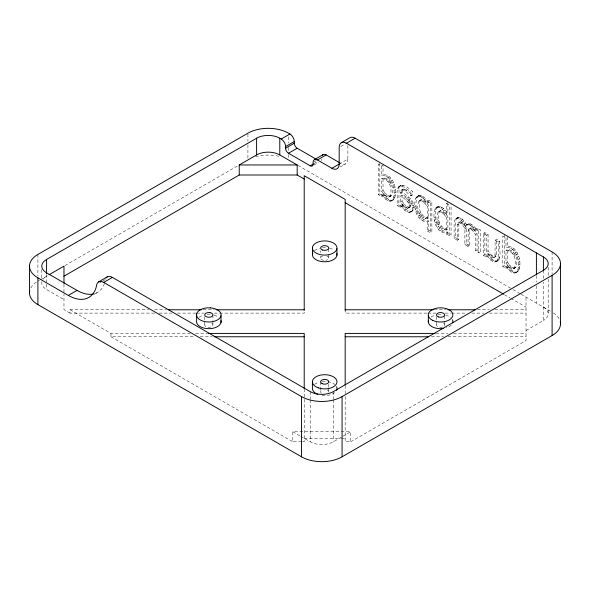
<?xml version="1.0" encoding="UTF-8"?>
<svg xmlns="http://www.w3.org/2000/svg" width="590" height="590" viewBox="0 0 590 590"><rect width="100%" height="100%" fill="white"/><g stroke="black" fill="none" stroke-linecap="round" stroke-linejoin="round"><path stroke-width="0.44" stroke-dasharray="2.95 2.21" d="M469.493 245.624L466.307 243.781L466.373 227.541L462.951 223.035L460.229 221.663L459.263 222.26L458.843 224.023L458.74 239.415L457.287 240.248L457.287 227.593L457.818 223.094L458.784 222.496L460.48 223.108L462.59 225.019L464.927 228.374L464.854 244.614L468.047 246.458L469.493 245.624L469.493 232.969L470.024 228.47L470.99 227.873L472.686 228.478L474.854 230.476L477.059 233.655L477.059 249.99L480.253 251.834L480.253 229.953L477.059 228.109L475.614 228.942L475.614 231.376L477.059 230.535L477.059 228.109M480.253 251.834L478.8 252.668L475.614 250.824L475.614 234.488L472.295 230.115L469.537 228.706L468.571 229.311L468.15 231.073L468.047 246.458M488.055 253.906L488.055 256.34L486.61 257.174L483.417 255.33L483.417 233.448L486.61 235.292L486.61 251.628L489.036 254.91L491.529 257.115L493.454 257.837L494.516 257.211L495.017 255.492L495.121 240.211L496.574 239.37L499.76 241.214C497.879 247.188 503.358 257.631 496.603 261.591C492.149 263.162 488.697 257.83 486.61 254.747L488.055 253.906C490.143 256.989 493.594 262.321 498.049 260.758M493.454 257.837L495.961 256.377L496.463 254.659L496.574 239.37M381.575 194.302C397.918 217.356 398.589 174.234 381.575 175.532L381.575 166.048L378.382 164.212L378.382 194.693L381.575 196.536L383.021 195.696L383.021 193.461L381.575 194.302L381.575 196.536M383.021 193.461C399.371 216.523 400.042 173.394 383.021 174.699L381.575 175.532M505.984 266.127C522.327 289.181 523.005 246.06 505.984 247.357L505.984 237.881L502.791 236.037L502.791 266.518L505.984 268.362L507.43 267.521L507.43 265.294L505.984 266.127L505.984 268.362M507.43 265.294C523.78 288.348 524.451 245.219 507.43 246.524L505.984 247.357M496.603 261.591L498.203 258.236L498.314 242.048L495.121 240.211M400.625 205.202L404.57 210.143L406.783 211.699L409.003 212.466L410.854 212.105L412.078 210.586C414.379 202.606 406.613 196.662 400.625 193.137L400.964 190.541L401.915 189.862C406.414 189.102 408.686 197.414 412.44 195.01L412.44 191.271C409.091 188.756 405.463 184.906 400.957 185.267C393.412 188.689 399.482 199.686 397.454 205.704L400.625 207.532L402.07 206.699L402.07 204.369L400.625 205.202L400.625 207.532M400.957 185.267L399.408 186.706L399.024 188.07L398.899 204.863L402.07 206.699M408.324 208.241L409.018 207.444C410.308 201.942 404.364 198.69 400.625 196.072L402.07 195.238C405.817 197.856 411.754 201.109 410.463 206.611L408.324 208.241L407.196 208.307L402.918 205.32L400.625 202.149L400.625 196.072M410.854 212.105L413.524 209.752C415.832 201.765 408.066 195.821 402.07 192.296L402.41 189.7L403.361 189.029L404.858 189.294L409.268 192.075L412.44 195.01M436.585 207.474C441.055 206.47 444.255 211.25 446.431 214.391L447.884 213.551C430.707 189.611 428.48 233.81 446.431 232.962L447.884 232.128L448.083 233.264L451.07 234.982L451.07 204.501M438.031 206.64C431.312 214.303 436.799 231.627 447.884 232.128M428.672 202.466C411.466 178.593 409.327 222.408 427.226 221.796L428.672 220.955L428.672 230.13L431.865 231.966L431.865 202.016L428.672 200.172L427.226 201.006L427.226 203.299L428.672 202.466L428.672 200.172M418.797 195.533C412.1 203.255 417.691 220.284 428.672 220.955M438.053 212.186C435.14 218.816 437.972 229.68 446.431 230.019L447.884 229.186L447.884 216.648L445.465 213.469L442.825 211.242L440.848 210.608L438.053 212.186L440.848 210.608M418.848 201.138C415.979 207.739 418.856 218.425 427.226 218.794L428.672 217.961L428.672 205.563L426.275 202.385L423.657 200.172L421.651 199.531L418.848 201.138L421.651 199.531M389.304 196.949L389.916 196.404C392.844 189.781 389.953 179.058 381.575 178.586L381.575 191.204L383.965 194.361L386.494 196.477L388.53 197.141L391.369 195.57C394.29 188.947 391.399 178.217 383.021 177.752L381.575 178.586M513.713 268.774L514.332 268.236C517.253 261.613 514.362 250.883 505.984 250.418L505.984 263.029L508.374 266.186L510.903 268.303L512.939 268.966L515.778 267.395C518.699 260.773 515.815 250.042 507.43 249.577L505.984 250.418M455.694 218.698C460.318 217.172 463.57 222.88 465.466 226.258L466.919 225.424C465.082 221.633 460.399 214.915 455.694 218.698L454.514 220.505L454.101 224.008L454.101 238.404L457.287 240.248M457.147 217.865L455.967 219.672L455.546 223.175L455.546 237.571L458.74 239.415M465.466 226.258L466.299 225.011L468.895 223.669C472.848 223.75 475.208 227.563 477.059 230.535M466.919 225.424L467.752 224.171M420.891 199.744L420.294 200.298C417.425 206.898 420.309 217.592 428.672 217.961M440.096 210.807L439.498 211.353C436.585 217.983 439.425 228.846 447.884 229.186M37.9 281.201L39.493 280.287M40.29 279.822L48.24 275.228M64.952 265.589L238.382 165.458M99.88 282.743L102.254 281.371M103.044 280.914L105.411 279.549M313.895 161.999L316.269 160.628M340.755 146.49L345.497 143.754M313.895 163.666L317.848 161.387M313.836 165.089L318.578 162.353M94.334 294.255L97.49 292.426M339.176 164.123L347.871 159.108L347.871 145.022M340.216 166.992L345.747 163.799M381.575 166.048L383.021 165.215L383.021 174.699M386.273 176.757L387.719 175.923M383.699 178.895L385.152 178.062M387.844 177.87L389.297 177.03M385.749 179.825L387.195 178.984M389.348 179.345L390.801 178.512M387.94 181.617L389.385 180.783M390.713 181.101L392.158 180.26M388.832 182.804L390.285 181.963M389.599 184.169L391.045 183.335M391.856 183.033L393.301 182.199M381.575 191.204L383.021 190.371L383.021 177.752M392.866 185.319L394.319 184.486M378.382 194.693L379.835 193.852L383.021 195.696M393.633 187.738L395.086 186.897M383.965 194.361L385.41 193.52L387.94 195.637L390.75 196.109M382.858 196.241L384.311 195.401M397.962 187.539L399.408 186.706M398.604 186.61L402.092 185.142M394.12 190.312L395.566 189.479M385.233 195.585L386.679 194.744M400.64 185.975L401.915 186.219L403.361 185.385M397.579 188.911L399.024 188.07M384.134 197.834L385.58 197.001M386.494 196.477L387.94 195.637M394.282 193.092L395.728 192.259M388.53 197.141L389.975 196.3M389.916 196.404L391.369 195.57M385.543 199.228L386.988 198.388M401.915 189.862L403.361 189.029M400.964 190.541L402.41 189.7M403.405 190.128L404.858 189.294M394.15 195.622L395.602 194.789M400.625 192.429L402.07 191.595M387.239 200.408L388.685 199.575M400.625 193.137L402.07 192.296M393.773 197.687L395.219 196.854M405.219 191.027L406.672 190.194M388.729 201.087L390.174 200.246M393.154 199.287L394.607 198.454M390.101 201.315L391.546 200.482M391.31 201.102L393.773 199.597M410.994 195.851L410.994 192.104L412.44 191.271M410.802 195.74L412.255 194.906M407.336 197.938L408.781 197.104M400.625 202.149L402.07 201.308L402.07 195.238M406.311 200.253L407.756 199.42M397.454 205.704L398.899 204.863M409.077 199.656L410.522 198.823M407.469 201.5L408.922 200.659M416.341 197.097L417.794 196.256M417.344 196.374L419.977 195.283M402.918 205.32L404.364 204.487L407.093 206.817L409.777 207.4M415.544 198.255L416.997 197.414M401.665 206.736L403.118 205.895L406.016 209.31L408.228 210.859L410.456 211.633L412.307 211.272M408.413 202.849L409.858 202.016M410.633 201.662L412.078 200.821M418.524 196.123L419.888 196.352L421.334 195.511M404.209 206.633L405.654 205.792M419.888 196.352L421.422 197.053L422.875 196.219M409.032 204.324L410.485 203.491M402.933 208.418L404.379 207.577M411.702 203.712L413.155 202.879M405.647 207.651L407.093 206.817M409.246 205.925L410.692 205.091M421.422 197.053L423.074 198.21L424.52 197.377M407.196 208.307L408.649 207.474M409.018 207.444L410.463 206.611M404.57 210.143L406.016 209.31M412.329 205.836L413.774 205.003M419.446 200.578L422.204 201.006L423.657 200.172M423.074 198.21L424.586 199.708L426.039 198.874M414.659 206.714L416.112 205.873M412.535 208.064L413.981 207.223M422.204 201.006L423.539 201.95L424.984 201.116M406.783 211.699L408.228 210.859M409.003 212.466L410.456 211.633M412.078 210.586L413.524 209.752M423.539 201.95L424.829 203.218L426.275 202.385M415.087 209.273L416.533 208.44M427.226 201.006L430.42 202.849L431.865 202.016M415.795 211.721L417.241 210.881M427.226 218.794L427.226 206.397L428.672 205.563M416.783 214.052L418.236 213.219M419.188 213.27L420.633 212.437M419.94 214.627L421.393 213.787M417.993 216.169L419.438 215.328M420.832 215.8L422.285 214.959M435.575 208.189L437.02 207.356M437.765 207.23L439.211 206.389M419.35 217.961L420.795 217.127M434.764 209.347L436.217 208.513M439.115 207.451L440.56 206.611M446.431 214.391L446.431 203.498L447.884 202.658M423.037 217.592L424.483 216.759M420.854 219.443L422.3 218.602M440.627 208.137L442.08 207.304M425.08 218.521L426.526 217.681M422.514 220.601L423.959 219.76M442.316 209.317L443.769 208.484M438.65 211.64L441.379 212.076L442.825 211.242M443.82 210.807L445.266 209.966M433.864 217.976L435.317 217.135M441.379 212.076L442.692 213.012L444.137 212.179M442.692 213.012L444.012 214.303L445.465 213.469M434.292 220.513L435.737 219.672M437.367 221.464L438.812 220.631M434.992 222.946L436.445 222.106M446.431 230.019L446.431 217.481L447.884 216.648M437.802 223.153L439.248 222.312M435.981 225.284L437.433 224.443M427.226 221.796L427.226 230.963L428.672 230.13M438.407 224.643L439.852 223.809M437.183 227.408L438.628 226.567M440.059 227.098L441.512 226.265M427.226 230.963L430.42 232.807L431.865 231.966M456.505 218.322L457.951 217.489M438.525 229.2L439.97 228.367M457.442 218.285L458.895 217.452M442.242 228.854L443.687 228.02M459.669 219.133L461.115 218.293M440.007 230.675L441.453 229.834M444.292 229.761L445.745 228.92M461.218 220.269L462.663 219.428M441.63 231.818L443.083 230.978M457.818 223.094L460.229 221.663M462.649 221.811L464.101 220.977M457.39 224.864L458.843 224.023M460.48 223.108L461.926 222.268M461.498 223.868L462.951 223.035M464.042 223.802L465.488 222.968M446.431 232.962L446.637 234.097L448.083 233.264M462.59 225.019L464.042 224.185M466.299 225.011L468.895 223.669M446.637 234.097L449.624 235.823L451.07 234.982M467.442 224.502L468.836 224.643L470.289 223.809M464.927 228.374L466.373 227.541M468.836 224.643L470.422 225.343L471.867 224.502M464.883 229.149L466.329 228.308M470.422 225.343L471.838 226.354L473.283 225.52M468.571 229.311L470.99 227.873M454.101 238.404L455.546 237.571M471.838 226.354L473.128 227.696L474.574 226.862M468.15 231.073L469.596 230.233M471.233 229.318L472.686 228.478M472.295 230.115L473.748 229.281M473.409 231.317L474.854 230.476M475.614 228.942L478.8 230.786L480.253 229.953M475.614 234.488L477.059 233.655M483.417 233.448L484.869 232.615L488.055 234.459L488.055 250.794L491.765 255.389L494.899 256.997M464.854 244.614L466.307 243.781M486.61 235.292L488.055 234.459M475.614 250.824L477.059 249.99M498.314 242.048L499.76 241.214M486.61 251.628L488.055 250.794M483.417 255.33L484.869 254.496L488.055 256.34M489.036 254.91L490.482 254.076M490.32 256.23L491.765 255.389M491.529 257.115L492.975 256.281M489.405 258.627L490.858 257.786M495.017 255.492L496.463 254.659M494.516 257.211L495.961 256.377M490.806 260.013L492.252 259.18M510.682 248.582L512.127 247.748M508.108 250.72L509.561 249.887M492.355 261.105L493.808 260.264M512.26 249.695L513.706 248.862M498.203 258.236L499.649 257.402M510.158 251.65L511.604 250.816M497.864 259.755L499.31 258.921M494.693 261.982L496.138 261.141M513.765 251.178L515.21 250.337M497.326 260.861L498.771 260.02M495.718 261.96L497.164 261.127M512.349 253.449L513.794 252.608M515.122 252.926L516.567 252.092M513.241 254.629L514.694 253.796M514.008 256.001L515.453 255.16M516.265 254.865L517.71 254.025M505.984 263.029L507.43 262.196L507.43 249.577M517.275 257.151L518.728 256.311M502.791 266.518L504.244 265.684L507.43 267.521M518.042 259.563L519.495 258.73M508.374 266.186L509.826 265.353L512.349 267.469L515.166 267.941M507.275 268.067L508.72 267.233M518.529 262.144L519.974 261.304M509.642 267.41L511.088 266.577M508.543 269.667L509.996 268.826M510.903 268.303L512.349 267.469M518.691 264.925L520.137 264.084M512.939 268.966L514.384 268.126M514.332 268.236L515.778 267.395M509.952 271.053L511.397 270.22M518.566 267.454L520.011 266.614M511.648 272.241L513.094 271.4M518.182 269.519L519.628 268.679M513.138 272.912L514.583 272.079M517.563 271.12L519.016 270.279M514.51 273.148L515.955 272.307M515.719 272.934L518.19 271.422M300.73 436.29L310.207 441.763A16.387 9.462 0 0 0 333.387 441.763L342.075 436.748M342.864 436.29L350.762 431.725L350.762 441.763L345.18 441.763L345.18 395.713M526.029 330.54L543.412 320.503L543.412 282.19M350.762 441.763L526.029 340.578L526.029 297.087M154.499 313.113L69.996 313.113L69.996 309.765L148.982 309.765M154.499 309.765L166.439 309.765M203.174 309.765L214.2 309.765M434.225 309.765L446.158 309.765M477.376 309.765L489.309 309.765M494.818 309.765L526.029 309.765M159.086 313.113L171.948 313.113M177.457 313.113L195.828 313.113M196.743 313.113L204.096 313.113M214.2 313.113L218.787 313.113M219.709 313.113L304.211 313.113L304.211 311.277M426.88 313.113L345.18 313.113L345.18 309.765M427.802 313.113L436.062 313.113M445.244 313.113L450.753 313.113M451.667 313.113L467.273 313.113M471.867 313.113L483.8 313.113M489.309 313.113L526.029 313.113M69.996 309.765L110.964 333.416L190.098 333.416M195.622 333.416L207.584 333.416M436.062 333.416L447.994 333.416M453.503 333.416L526.029 333.416M110.964 333.416L110.964 336.765L194.7 336.765M200.224 336.765L212.186 336.765M431.474 336.765L443.407 336.765M447.994 336.765L526.029 336.765M301.586 441.763L292.824 441.763L292.824 431.725L350.762 431.725M304.211 438.422L340.629 438.422M341.536 438.422L345.18 438.422M302.456 441.763L304.211 441.763L304.211 389.267M401.915 186.219L405.205 187.768L410.994 192.104M446.431 203.498L449.624 205.335L449.624 235.823M298.038 165.466L512.282 289.152M513.079 289.609L520.24 293.754M521.036 294.211L552.1 312.147M504.516 294.705L510.092 297.928M510.888 298.385L526.029 307.125M41.934 281.637A16.387 9.462 0 0 0 46.588 289.565L63.971 299.602M292.824 431.725L299.941 435.833M69.996 313.113L63.971 309.632L63.971 294.174M110.964 336.765L292.824 441.763M444.012 214.303L446.431 217.481M507.43 262.196L509.826 265.353M383.021 190.371L385.41 193.52M424.829 203.218L427.226 206.397M424.586 199.708L427.226 203.299M402.07 201.308L404.364 204.487M402.07 204.369L403.118 205.895M473.128 227.696L475.614 231.376M552.1 251.93L552.1 273.826M548.206 267.292L548.206 275.501M548.206 279.151L548.206 313.814M543.412 270.331L543.412 278.841M536.399 275.707L536.399 282.094M536.399 285.744L536.399 303.076M507.43 237.04L507.43 246.524M504.244 235.204L504.244 265.684M486.61 254.747L486.61 257.174M484.869 232.615L484.869 254.496M478.8 230.786L478.8 252.668M447.884 203.565L447.884 213.551M444.668 315.812L444.668 320.377M444.668 321.292L444.668 324.935M436.475 316.727L436.475 320.377M436.475 321.292L436.475 324.935M430.42 202.849L430.42 232.807M379.835 163.371L379.835 193.852M345.18 385.58L345.18 395.13M333.387 391.59L333.387 398.884M333.387 399.799L333.387 441.763M328.792 248.914L328.792 253.479M328.792 254.386L328.792 258.036M328.763 384.26L328.763 386.996M328.763 387.91L328.763 391.561M320.599 250.743L320.599 252.564M320.599 256.215L320.599 258.036M320.628 382.084L320.628 392.114M310.207 391.59L310.207 398.884M310.207 399.799L310.207 441.763M288.481 136.755L288.481 142.994M288.481 147.456L288.481 151.025M288.481 154.595L288.481 158.164M247.925 134.078L247.925 141.209M247.925 144.779L247.925 158.164M212.916 314.905L212.916 320.377M212.916 321.292L212.916 324.935M204.723 316.727L204.723 320.377M204.723 321.292L204.723 324.935M63.971 284.233L63.971 293.363M46.588 274.424L46.588 283.399M46.588 284.284L46.588 289.565M41.794 269.667L41.794 278.473M37.9 254.445L37.9 275.847M255.522 156.8A28.681 16.557 0 0 1 280.884 156.8M553.383 312.936A28.681 16.557 0 0 1 559.526 319.566M30.828 287.935A28.681 16.557 0 0 1 36.617 281.991M326.742 255.986A4.101 2.367 0 0 1 328.755 258.346A4.101 2.367 0 0 1 325.754 260.323M323.63 260.323A4.101 2.367 0 0 1 320.628 258.346A4.101 2.367 0 0 1 322.642 255.986M211.714 323.268A4.101 2.367 0 0 1 211.714 326.609A4.101 2.367 0 0 1 205.917 326.609A4.101 2.367 0 0 1 205.917 323.268M321.41 393.257A4.101 2.367 0 0 1 322.243 389.946M327.229 389.983A4.101 2.367 0 0 1 328.748 392.18M443.466 323.268A4.101 2.367 0 0 1 443.466 326.609M442.618 326.985A4.101 2.367 0 0 1 437.323 326.381A4.101 2.367 0 0 1 437.669 323.268M314.603 250.647A12.294 7.095 0 0 1 319.456 248.272M322.516 247.712A12.294 7.095 0 0 1 325.717 247.623M329.596 248.184A12.294 7.095 0 0 1 334.08 250.108M199.044 317.295A12.294 7.095 0 0 1 203.351 315.237M207.171 314.558A12.294 7.095 0 0 1 210.379 314.558M214.214 315.215A12.294 7.095 0 0 1 218.543 317.258M334.737 392.579A12.294 7.095 0 0 1 321.469 395.344M314.647 384.407A12.294 7.095 0 0 1 318.585 382.335M322.332 381.531A12.294 7.095 0 0 1 327.133 381.538M327.915 381.649A12.294 7.095 0 0 1 334.788 384.444M451.225 325.127A12.294 7.095 0 0 1 446.261 327.885M431.143 317.044A12.294 7.095 0 0 1 434.874 315.303M437.891 314.669A12.294 7.095 0 0 1 442.684 314.603M445.745 315.156A12.294 7.095 0 0 1 450.627 317.516M43.041 279.254A16.387 9.462 0 0 1 46.588 276.186M543.412 307.125A16.387 9.462 0 0 1 543.412 320.503M347.871 159.108A10.244 5.915 60 0 1 340.629 163.29M104.437 283.539A40.968 23.652 60 0 1 94.643 293.673M321.793 159.108A4.101 2.367 60 0 1 321.41 160.554"/><path stroke-width="0.89" d="M46.588 273.546L46.588 259.46L256.613 138.2A16.387 9.462 0 0 1 279.793 138.2L281.238 139.041A6.143 3.547 60 0 1 285.582 146.563L285.582 148.238A4.101 2.367 60 0 0 288.481 153.253L310.207 165.797L313.371 163.976M281.238 139.041L289.933 134.019A6.143 3.547 60 0 1 294.277 141.548L294.277 143.222A4.101 2.367 60 0 0 297.176 148.238L315.798 158.99M48.963 274.815L63.971 266.149L63.971 283.325M63.971 276.186L239.238 174.994L239.238 164.964L256.613 154.927A16.387 9.462 0 0 1 279.793 154.927L297.176 164.964L297.176 174.994L304.211 179.058M285.582 146.563L294.277 141.548M285.582 148.238L294.277 143.222M288.481 153.253L297.176 148.238M289.933 134.019L288.481 133.185A28.681 16.557 0 0 0 247.925 133.185L37.9 254.445A28.681 16.557 0 0 0 37.9 277.853L68.315 295.42L77.01 290.398A40.968 23.652 60 0 0 93.884 293.879M98.596 281.902L107.291 276.88M341.3 142.714L349.988 137.691A10.244 5.915 60 0 1 355.114 138.2L552.1 251.93A28.681 16.557 0 0 1 552.1 275.346L552.1 335.555L342.075 456.815A28.681 16.557 0 0 1 301.519 456.815L37.9 304.617A28.681 16.557 0 0 1 29.743 290.752M314.382 159.639L323.069 154.624M68.315 295.42A40.968 23.652 60 0 0 96.295 286.777L96.723 284.564A10.244 5.915 60 0 1 103.715 282.404L112.41 277.389L310.207 391.59A16.387 9.462 0 0 0 333.387 391.59L543.412 270.331A16.387 9.462 0 0 0 543.412 256.952L346.419 143.215A10.244 5.915 60 0 0 339.176 147.397L339.176 164.123A10.244 5.915 60 0 1 331.934 168.305L317.45 159.942A6.143 3.547 60 0 0 313.106 162.457L313.106 164.123A4.101 2.367 60 0 1 310.207 165.797M317.45 159.942L326.145 154.927L339.862 162.847M346.419 143.215L355.114 138.2M331.934 168.305L339.833 163.747M103.715 282.404L301.519 396.605A28.681 16.557 0 0 0 342.075 396.605L552.1 275.346M239.238 164.964L297.176 164.964M239.238 174.994L297.176 174.994M168.275 309.765L201.338 309.765M216.036 309.765L304.211 309.765M345.18 309.765L433.311 309.765M447.994 309.765L475.54 309.765M208.506 333.416L304.211 333.416L304.211 388.685M435.147 333.416L345.18 333.416L345.18 384.997M214.03 336.765L304.211 336.765M345.18 336.765L428.716 336.765M345.18 202.709L503.72 294.248M77.01 290.398L46.588 272.838A16.387 9.462 0 0 1 46.588 259.46M560.5 263.642L560.5 323.851M543.412 256.952L543.412 270.633M536.399 252.904L536.399 274.793M428.325 315.532L428.325 322.221M345.18 310.355L345.18 199.368L304.211 175.717L304.211 310.355M342.075 396.605L342.075 456.815M336.942 248.596A12.294 7.095 0 0 1 317.678 253.833A12.294 7.095 0 0 1 319.456 241.583A12.294 7.095 0 0 1 336.942 248.596L336.942 255.286M312.449 247.409L312.449 254.098M312.405 381.782L312.405 388.471A12.294 7.095 0 0 0 317.833 394.378M301.519 396.605L301.519 456.815M279.793 138.2L279.793 154.927M256.613 138.2L256.613 154.927M221.007 315.805L221.007 322.494M196.625 313.998L196.625 320.687A12.294 7.095 0 0 0 208.86 328.689A12.294 7.095 0 0 0 220.999 320.643M37.9 277.853L37.9 304.617M29.5 266.149L29.5 292.913M560.257 321.69A28.681 16.557 0 0 1 552.1 335.555M336.787 253.435A12.294 7.095 0 0 1 324.198 261.783A12.294 7.095 0 0 1 312.811 252.881M336.573 386.679A12.294 7.095 0 0 1 336.551 390.351M443.245 328.519A12.294 7.095 0 0 1 428.465 320.37M452.434 319.743A12.294 7.095 0 0 1 452.678 322.811M106.134 277.949A10.244 5.915 60 0 1 112.41 277.389M322.376 155.266A6.143 3.547 60 0 1 326.145 154.927M210.379 307.862L207.171 307.869A12.294 7.095 0 0 0 198.476 318.733A12.294 7.095 0 0 0 219.207 318.696A12.294 7.095 0 0 0 210.379 307.862M209.878 312.619L208.816 312.538A4.101 2.367 0 0 0 205.106 315.901A4.101 2.367 0 0 0 211.957 316.424A4.101 2.367 0 0 0 209.878 312.619M322.642 250.049A4.101 2.367 0 0 0 328.792 247.999A4.101 2.367 0 0 0 322.642 245.956A4.101 2.367 0 0 0 322.642 250.049M318.512 387.94A12.294 7.095 0 0 0 336.986 381.826A12.294 7.095 0 0 0 318.585 375.646A12.294 7.095 0 0 0 318.512 387.94M322.155 383.662A4.101 2.367 0 0 0 328.748 382.143A4.101 2.367 0 0 0 323.173 379.606A4.101 2.367 0 0 0 322.155 383.662M432.684 320.348A12.294 7.095 0 0 0 452.678 316.122A12.294 7.095 0 0 0 436.349 308.238A12.294 7.095 0 0 0 432.684 320.348M438.518 316.948A4.101 2.367 0 0 0 444.668 314.905A4.101 2.367 0 0 0 438.518 312.855A4.101 2.367 0 0 0 438.518 316.948"/></g></svg>
